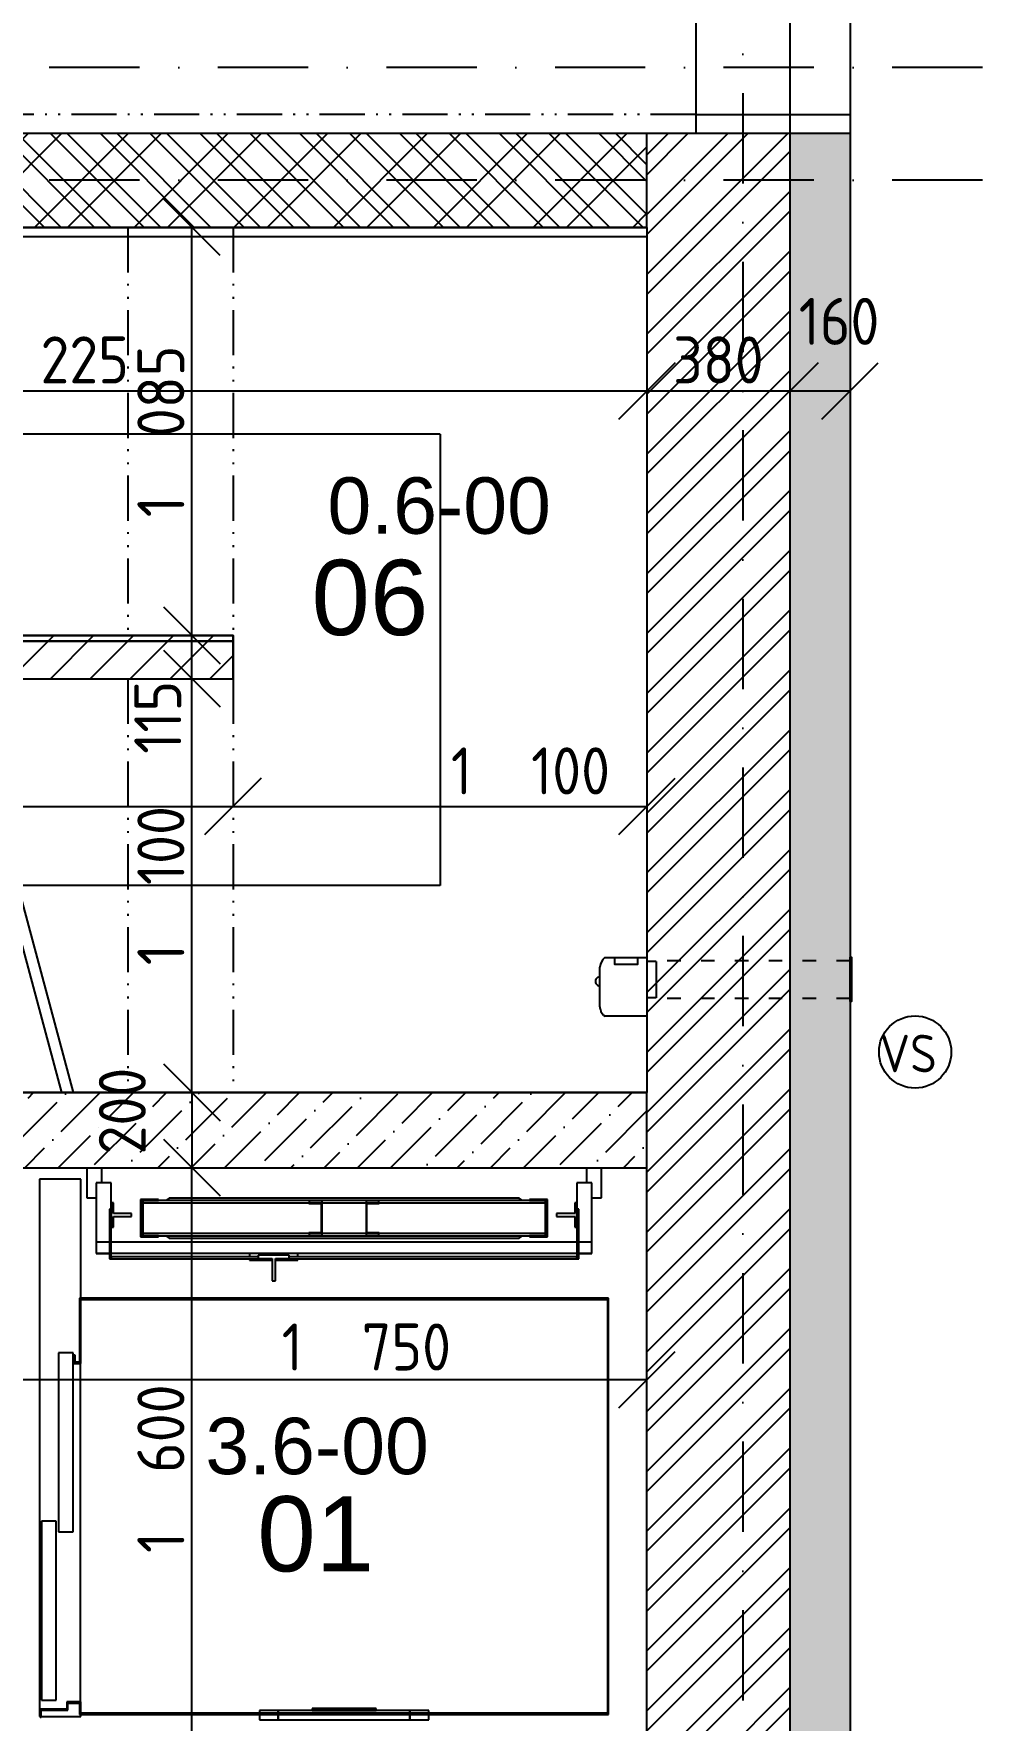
# Model space of a CAD drawing. Extents: x 4511820 to 5180432, y -1526536 to -944957.
# Drawn here: x 5038911 to 5041422, y -1403217 to -1398733 of the extents above; entities that cross this region are included whole.
import ezdxf

# ---------------------------------------------------------------- set-up
doc = ezdxf.new("R2010")
doc.units = 0
doc.header["$MEASUREMENT"] = 0
for name, pattern in [('ACAD_ISO03W100', [30, 12, -18]), ('ACAD_ISO12W100', [22, 12, -3, 0.5, -3, 0.5, -3]), ('BODKOCIARKOVANA_3', [5.6, 3, -1.3, 0, -1.3])]:
    doc.linetypes.add(name, pattern=pattern)
doc.layers.get('0').update_dxf_attribs({"linetype": 'CONTINUOUS'})
doc.layers.get('Defpoints').update_dxf_attribs({"color": 61, "linetype": 'CONTINUOUS'})
for name, color, linetype in [('KÓTY', 4, 'CONTINUOUS'), ('MÚRY', 1, 'CONTINUOUS'), ('osi', 253, 'CONTINUOUS'), ('Plochy', 41, 'CONTINUOUS'), ('POPIS', 7, 'CONTINUOUS'), ('POZEMOK', 7, 'CONTINUOUS'), ('TENKÁ', 7, 'CONTINUOUS'), ('zz-vetr', 52, 'CONTINUOUS'), ('ŠRAFY', 82, 'CONTINUOUS')]:
    doc.layers.add(name, color=color, linetype=linetype)
doc.styles.add('ARIAL', font='arial.ttf')
doc.styles.add('STYLE1', font='isocp.shx')
doc.dimstyles.new('STANDARD-50', dxfattribs={"dimtxt": 125, "dimasz": 150, "dimexe": 10, "dimexo": 200, "dimgap": 20, "dimtad": 1, "dimdsep": 46, "dimlunit": 6, "dimtxsty": 'STYLE1', "dimblk1": 'OBLIQUE', "dimblk2": 'OBLIQUE', "dimsah": 1, "dimcen": 2.5, "dimse1": 1, "dimse2": 1, "dimadec": 0, "dimazin": 0, "dimtfac": 1, "dimtmove": 1, "dimatfit": 3, "dimldrblk": 'OBLIQUE', "dimfxl": 1, "dimtolj": 1, "dimtzin": 0, "dimarcsym": 0})

# ---------------------------------------------------------------- blocks, each defined once
blk = doc.blocks.new('_OBLIQUE')
at = {"color": 0, "linetype": 'ByBlock'}
blk.add_line((-0.5, -0.5), (0.5, 0.5), dxfattribs=at)
blk = doc.blocks.new('*D13432')
at = {"layer": 'Defpoints', "color": 0}
for p in [(5040796, -1398823), (5040796, -1399123), (5043337.5, -1399123)]:
    blk.add_point(p, dxfattribs=at)
at = {"layer": 'KÓTY', "color": 0, "lineweight": -2}
blk.add_line((5043337.5, -1398823), (5043337.5, -1399123), dxfattribs=at)
at = {"layer": 'KÓTY', "color": 0, "linetype": 'ByBlock', "lineweight": -2, "xscale": 150, "yscale": 150, "zscale": 150}
for p, rotation in [((5043337.5, -1398823), 90), ((5043337.5, -1399123), 270)]:
    blk.add_blockref('_OBLIQUE', p, dxfattribs=dict(at, rotation=rotation))
at = {"layer": 'KÓTY', "color": 0, "insert": (5043255, -1398973), "char_height": 125, "attachment_point": 5, "rotation": 90, "style": 'STYLE1'}
blk.add_mtext('\\A1;300', dxfattribs=at)
blk = doc.blocks.new('*D13433')
at = {"layer": 'Defpoints', "color": 0}
for p in [(5041081, -1398948), (5041081, -1398998), (5042987.5, -1398998)]:
    blk.add_point(p, dxfattribs=at)
at = {"layer": 'KÓTY', "color": 0, "lineweight": -2}
blk.add_line((5042987.5, -1398948), (5042987.5, -1398998), dxfattribs=at)
at = {"layer": 'KÓTY', "color": 0, "linetype": 'ByBlock', "lineweight": -2, "xscale": 150, "yscale": 150, "zscale": 150}
for p, rotation in [((5042987.5, -1398948), 90), ((5042987.5, -1398998), 270)]:
    blk.add_blockref('_OBLIQUE', p, dxfattribs=dict(at, rotation=rotation))
at = {"layer": 'KÓTY', "color": 0, "insert": (5042917, -1399109.9), "char_height": 125, "attachment_point": 5, "rotation": 90, "style": 'STYLE1'}
blk.add_mtext('\\A1;50', dxfattribs=at)
blk = doc.blocks.new('*D13434')
at = {"layer": 'Defpoints', "color": 0}
for p in [(5040541, -1398698), (5040541, -1398948), (5043687.5, -1398948)]:
    blk.add_point(p, dxfattribs=at)
at = {"layer": 'KÓTY', "color": 0, "lineweight": -2}
blk.add_line((5043687.5, -1398698), (5043687.5, -1398948), dxfattribs=at)
at = {"layer": 'KÓTY', "color": 0, "linetype": 'ByBlock', "lineweight": -2, "xscale": 150, "yscale": 150, "zscale": 150}
for p, rotation in [((5043687.5, -1398698), 90), ((5043687.5, -1398948), 270)]:
    blk.add_blockref('_OBLIQUE', p, dxfattribs=dict(at, rotation=rotation))
at = {"layer": 'KÓTY', "color": 0, "insert": (5043521.5, -1398746.4), "char_height": 125, "attachment_point": 5, "rotation": 90, "style": 'STYLE1'}
blk.add_mtext('\\A1;250', dxfattribs=at)
blk = doc.blocks.new('*D13435')
at = {"layer": 'Defpoints', "color": 0}
for p in [(5040541, -1399248), (5040541, -1405368), (5043687.5, -1405368)]:
    blk.add_point(p, dxfattribs=at)
at = {"layer": 'KÓTY', "color": 0, "lineweight": -2}
blk.add_line((5043687.5, -1399248), (5043687.5, -1405368), dxfattribs=at)
at = {"layer": 'KÓTY', "color": 0, "linetype": 'ByBlock', "lineweight": -2, "xscale": 150, "yscale": 150, "zscale": 150}
for p, rotation in [((5043687.5, -1399248), 90), ((5043687.5, -1405368), 270)]:
    blk.add_blockref('_OBLIQUE', p, dxfattribs=dict(at, rotation=rotation))
at = {"layer": 'KÓTY', "color": 0, "insert": (5043605, -1402308), "char_height": 125, "attachment_point": 5, "rotation": 90, "style": 'STYLE1'}
blk.add_mtext('\\A1;6ﾠ120', dxfattribs=at)
blk = doc.blocks.new('*D13436')
at = {"layer": 'Defpoints', "color": 0}
for p in [(5040541, -1398998), (5043687.5, -1398998), (5040541, -1399248)]:
    blk.add_point(p, dxfattribs=at)
at = {"layer": 'KÓTY', "color": 0, "lineweight": -2}
blk.add_line((5043687.5, -1399248), (5043687.5, -1398998), dxfattribs=at)
at = {"layer": 'KÓTY', "color": 0, "linetype": 'ByBlock', "lineweight": -2, "xscale": 150, "yscale": 150, "zscale": 150}
for p, rotation in [((5043687.5, -1398998), 90), ((5043687.5, -1399248), 270)]:
    blk.add_blockref('_OBLIQUE', p, dxfattribs=dict(at, rotation=rotation))
at = {"layer": 'KÓTY', "color": 0, "insert": (5043533.5, -1399111.9), "char_height": 125, "attachment_point": 5, "rotation": 90, "style": 'STYLE1'}
blk.add_mtext('\\A1;250', dxfattribs=at)
blk = doc.blocks.new('*D13437')
at = {"layer": 'Defpoints', "color": 0}
for p in [(5041081, -1398948), (5041081, -1398998), (5043687.5, -1398998)]:
    blk.add_point(p, dxfattribs=at)
at = {"layer": 'KÓTY', "color": 0, "lineweight": -2}
for p, q in [((5043687.5, -1398948), (5043687.5, -1398998)), ((5043934, -1399072.4), (5043687.5, -1398973)), ((5043934, -1399250), (5043934, -1399072.4))]:
    blk.add_line(p, q, dxfattribs=at)
at = {"layer": 'KÓTY', "color": 0, "linetype": 'ByBlock', "lineweight": -2, "xscale": 150, "yscale": 150, "zscale": 150}
for p, rotation in [((5043687.5, -1398948), 90), ((5043687.5, -1398998), 270)]:
    blk.add_blockref('_OBLIQUE', p, dxfattribs=dict(at, rotation=rotation))
at = {"layer": 'KÓTY', "color": 0, "insert": (5043851.5, -1399161.2), "char_height": 125, "attachment_point": 5, "rotation": 90, "style": 'STYLE1'}
blk.add_mtext('\\A1;50', dxfattribs=at)
blk = doc.blocks.new('*D13444')
at = {"layer": 'Defpoints', "color": 0}
for p in [(5040921, -1398998), (5040921, -1431808), (5042987.5, -1431808)]:
    blk.add_point(p, dxfattribs=at)
at = {"layer": 'KÓTY', "color": 0, "lineweight": -2}
blk.add_line((5042987.5, -1398998), (5042987.5, -1431808), dxfattribs=at)
at = {"layer": 'KÓTY', "color": 0, "linetype": 'ByBlock', "lineweight": -2, "xscale": 150, "yscale": 150, "zscale": 150}
for p, rotation in [((5042987.5, -1398998), 90), ((5042987.5, -1431808), 270)]:
    blk.add_blockref('_OBLIQUE', p, dxfattribs=dict(at, rotation=rotation))
at = {"layer": 'KÓTY', "color": 0, "insert": (5042905, -1415403), "char_height": 125, "attachment_point": 5, "rotation": 90, "style": 'STYLE1'}
blk.add_mtext('\\A1;32ﾠ810', dxfattribs=at)
blk = doc.blocks.new('*D13465')
at = {"layer": 'Defpoints', "color": 0}
for p in [(5040921, -1398998), (5040921, -1403548), (5042637.5, -1403548)]:
    blk.add_point(p, dxfattribs=at)
at = {"layer": 'KÓTY', "color": 0, "lineweight": -2}
blk.add_line((5042637.5, -1398998), (5042637.5, -1403548), dxfattribs=at)
at = {"layer": 'KÓTY', "color": 0, "linetype": 'ByBlock', "lineweight": -2, "xscale": 150, "yscale": 150, "zscale": 150}
for p, rotation in [((5042637.5, -1398998), 90), ((5042637.5, -1403548), 270)]:
    blk.add_blockref('_OBLIQUE', p, dxfattribs=dict(at, rotation=rotation))
at = {"layer": 'KÓTY', "color": 0, "insert": (5042555, -1401273), "char_height": 125, "attachment_point": 5, "rotation": 90, "style": 'STYLE1'}
blk.add_mtext('\\A1;4ﾠ550', dxfattribs=at)
blk = doc.blocks.new('*D21595')
at = {"layer": 'Defpoints', "color": 0}
for p in [(5038791, -1402084.5), (5040541, -1402084.5), (5038791, -1402311.5)]:
    blk.add_point(p, dxfattribs=at)
at = {"layer": 'KÓTY', "color": 0, "lineweight": -2}
blk.add_line((5040541, -1402311.5), (5038791, -1402311.5), dxfattribs=at)
at = {"layer": 'KÓTY', "color": 0, "linetype": 'ByBlock', "lineweight": -2, "xscale": 150, "yscale": 150, "zscale": 150, "rotation": 180}
blk.add_blockref('_OBLIQUE', (5038791, -1402311.5), dxfattribs=at)
at = {"layer": 'KÓTY', "color": 0, "linetype": 'ByBlock', "lineweight": -2, "xscale": 150, "yscale": 150, "zscale": 150}
blk.add_blockref('_OBLIQUE', (5040541, -1402311.5), dxfattribs=at)
at = {"layer": 'KÓTY', "color": 0, "insert": (5039795.2, -1402224.5), "char_height": 125, "attachment_point": 5, "style": 'STYLE1'}
blk.add_mtext('\\A1;1ﾠ750', dxfattribs=at)
blk = doc.blocks.new('*D21600')
at = {"layer": 'Defpoints', "color": 0}
for p in [(5039331.5, -1401748), (5039331.5, -1401748), (5039331.5, -1403348)]:
    blk.add_point(p, dxfattribs=at)
at = {"layer": 'KÓTY', "color": 0, "lineweight": -2}
blk.add_line((5039331.5, -1403348), (5039331.5, -1401748), dxfattribs=at)
at = {"layer": 'KÓTY', "color": 0, "linetype": 'ByBlock', "lineweight": -2, "xscale": 150, "yscale": 150, "zscale": 150}
for p, rotation in [((5039331.5, -1401748), 90), ((5039331.5, -1403348), 270)]:
    blk.add_blockref('_OBLIQUE', p, dxfattribs=dict(at, rotation=rotation))
at = {"layer": 'KÓTY', "color": 0, "insert": (5039249, -1402548), "char_height": 125, "attachment_point": 5, "rotation": 90, "style": 'STYLE1'}
blk.add_mtext('\\A1;1ﾠ600', dxfattribs=at)
blk = doc.blocks.new('*D21602')
at = {"layer": 'Defpoints', "color": 0}
for p in [(5039161, -1400448), (5039331.5, -1400448), (5039161, -1401548)]:
    blk.add_point(p, dxfattribs=at)
at = {"layer": 'KÓTY', "color": 0, "lineweight": -2}
blk.add_line((5039331.5, -1401548), (5039331.5, -1400448), dxfattribs=at)
at = {"layer": 'KÓTY', "color": 0, "linetype": 'ByBlock', "lineweight": -2, "xscale": 150, "yscale": 150, "zscale": 150}
for p, rotation in [((5039331.5, -1400448), 90), ((5039331.5, -1401548), 270)]:
    blk.add_blockref('_OBLIQUE', p, dxfattribs=dict(at, rotation=rotation))
at = {"layer": 'KÓTY', "color": 0, "insert": (5039249, -1400998), "char_height": 125, "attachment_point": 5, "rotation": 90, "style": 'STYLE1'}
blk.add_mtext('\\A1;1ﾠ100', dxfattribs=at)
blk = doc.blocks.new('*D21603')
at = {"layer": 'Defpoints', "color": 0}
for p in [(5039331.5, -1401548), (5039331.5, -1401748), (5039331.5, -1401748)]:
    blk.add_point(p, dxfattribs=at)
at = {"layer": 'KÓTY', "color": 0, "lineweight": -2}
blk.add_line((5039331.5, -1401548), (5039331.5, -1401748), dxfattribs=at)
at = {"layer": 'KÓTY', "color": 0, "linetype": 'ByBlock', "lineweight": -2, "xscale": 150, "yscale": 150, "zscale": 150}
for p, rotation in [((5039331.5, -1401548), 90), ((5039331.5, -1401748), 270)]:
    blk.add_blockref('_OBLIQUE', p, dxfattribs=dict(at, rotation=rotation))
at = {"layer": 'KÓTY', "color": 0, "insert": (5039146.5, -1401597.3), "char_height": 125, "attachment_point": 5, "rotation": 90, "style": 'STYLE1'}
blk.add_mtext('\\A1;200', dxfattribs=at)
blk = doc.blocks.new('*D21604')
at = {"layer": 'Defpoints', "color": 0}
for p in [(5039331.5, -1400333), (5039443.7, -1400333), (5039443.7, -1400448)]:
    blk.add_point(p, dxfattribs=at)
at = {"layer": 'KÓTY', "color": 0, "lineweight": -2}
blk.add_line((5039331.5, -1400448), (5039331.5, -1400333), dxfattribs=at)
at = {"layer": 'KÓTY', "color": 0, "linetype": 'ByBlock', "lineweight": -2, "xscale": 150, "yscale": 150, "zscale": 150}
for p, rotation in [((5039331.5, -1400333), 90), ((5039331.5, -1400448), 270)]:
    blk.add_blockref('_OBLIQUE', p, dxfattribs=dict(at, rotation=rotation))
at = {"layer": 'KÓTY', "color": 0, "insert": (5039240.8, -1400550.5), "char_height": 125, "attachment_point": 5, "rotation": 90, "style": 'STYLE1'}
blk.add_mtext('\\A1;115', dxfattribs=at)
blk = doc.blocks.new('*D21605')
at = {"layer": 'Defpoints', "color": 0}
for p in [(5039331.5, -1399248), (5039443.7, -1399248), (5039443.7, -1400333)]:
    blk.add_point(p, dxfattribs=at)
at = {"layer": 'KÓTY', "color": 0, "lineweight": -2}
blk.add_line((5039331.5, -1400333), (5039331.5, -1399248), dxfattribs=at)
at = {"layer": 'KÓTY', "color": 0, "linetype": 'ByBlock', "lineweight": -2, "xscale": 150, "yscale": 150, "zscale": 150}
for p, rotation in [((5039331.5, -1399248), 90), ((5039331.5, -1400333), 270)]:
    blk.add_blockref('_OBLIQUE', p, dxfattribs=dict(at, rotation=rotation))
at = {"layer": 'KÓTY', "color": 0, "insert": (5039249, -1399790.5), "char_height": 125, "attachment_point": 5, "rotation": 90, "style": 'STYLE1'}
blk.add_mtext('\\A1;1ﾠ085', dxfattribs=at)
blk = doc.blocks.new('*D21612')
at = {"layer": 'Defpoints', "color": 0}
for p in [(5040541, -1399683), (5037316, -1399933), (5040541, -1399933)]:
    blk.add_point(p, dxfattribs=at)
at = {"layer": 'KÓTY', "color": 0, "lineweight": -2}
blk.add_line((5037316, -1399683), (5040541, -1399683), dxfattribs=at)
at = {"layer": 'KÓTY', "color": 0, "linetype": 'ByBlock', "lineweight": -2, "xscale": 150, "yscale": 150, "zscale": 150, "rotation": 180}
blk.add_blockref('_OBLIQUE', (5037316, -1399683), dxfattribs=at)
at = {"layer": 'KÓTY', "color": 0, "linetype": 'ByBlock', "lineweight": -2, "xscale": 150, "yscale": 150, "zscale": 150}
blk.add_blockref('_OBLIQUE', (5040541, -1399683), dxfattribs=at)
at = {"layer": 'KÓTY', "color": 0, "insert": (5038928.5, -1399600.5), "char_height": 125, "attachment_point": 5, "style": 'STYLE1'}
blk.add_mtext('\\A1;3ﾠ225', dxfattribs=at)
blk = doc.blocks.new('*D21613')
at = {"layer": 'Defpoints', "color": 0}
for p in [(5040541, -1399683), (5040921, -1399683), (5040921, -1399683)]:
    blk.add_point(p, dxfattribs=at)
at = {"layer": 'KÓTY', "color": 0, "lineweight": -2}
blk.add_line((5040541, -1399683), (5040921, -1399683), dxfattribs=at)
at = {"layer": 'KÓTY', "color": 0, "linetype": 'ByBlock', "lineweight": -2, "xscale": 150, "yscale": 150, "zscale": 150, "rotation": 180}
blk.add_blockref('_OBLIQUE', (5040541, -1399683), dxfattribs=at)
at = {"layer": 'KÓTY', "color": 0, "linetype": 'ByBlock', "lineweight": -2, "xscale": 150, "yscale": 150, "zscale": 150}
blk.add_blockref('_OBLIQUE', (5040921, -1399683), dxfattribs=at)
at = {"layer": 'KÓTY', "color": 0, "insert": (5040731, -1399600.5), "char_height": 125, "attachment_point": 5, "style": 'STYLE1'}
blk.add_mtext('\\A1;380', dxfattribs=at)
blk = doc.blocks.new('*D21614')
at = {"layer": 'Defpoints', "color": 0}
for p in [(5040921, -1399683), (5041081, -1399683), (5041081, -1399683)]:
    blk.add_point(p, dxfattribs=at)
at = {"layer": 'KÓTY', "color": 0, "lineweight": -2}
blk.add_line((5040921, -1399683), (5041081, -1399683), dxfattribs=at)
at = {"layer": 'KÓTY', "color": 0, "linetype": 'ByBlock', "lineweight": -2, "xscale": 150, "yscale": 150, "zscale": 150, "rotation": 180}
blk.add_blockref('_OBLIQUE', (5040921, -1399683), dxfattribs=at)
at = {"layer": 'KÓTY', "color": 0, "linetype": 'ByBlock', "lineweight": -2, "xscale": 150, "yscale": 150, "zscale": 150}
blk.add_blockref('_OBLIQUE', (5041081, -1399683), dxfattribs=at)
at = {"layer": 'KÓTY', "color": 0, "insert": (5041051.8, -1399498), "char_height": 125, "attachment_point": 5, "style": 'STYLE1'}
blk.add_mtext('\\A1;160', dxfattribs=at)
blk = doc.blocks.new('*D21625')
at = {"layer": 'Defpoints', "color": 0}
for p in [(5039441, -1400787.5), (5037201, -1401644), (5039441, -1401644)]:
    blk.add_point(p, dxfattribs=at)
at = {"layer": 'KÓTY', "color": 0, "lineweight": -2}
blk.add_line((5037201, -1400787.5), (5039441, -1400787.5), dxfattribs=at)
at = {"layer": 'KÓTY', "color": 0, "linetype": 'ByBlock', "lineweight": -2, "xscale": 150, "yscale": 150, "zscale": 150, "rotation": 180}
blk.add_blockref('_OBLIQUE', (5037201, -1400787.5), dxfattribs=at)
at = {"layer": 'KÓTY', "color": 0, "linetype": 'ByBlock', "lineweight": -2, "xscale": 150, "yscale": 150, "zscale": 150}
blk.add_blockref('_OBLIQUE', (5039441, -1400787.5), dxfattribs=at)
at = {"layer": 'KÓTY', "color": 0, "insert": (5038286.5, -1400701.5), "char_height": 125, "attachment_point": 5, "style": 'STYLE1'}
blk.add_mtext('\\A1;2ﾠ240', dxfattribs=at)
blk = doc.blocks.new('*D21626')
at = {"layer": 'Defpoints', "color": 0}
for p in [(5039441, -1400787.5), (5040541, -1400787.5), (5040541, -1400787.5)]:
    blk.add_point(p, dxfattribs=at)
at = {"layer": 'KÓTY', "color": 0, "lineweight": -2}
blk.add_line((5039441, -1400787.5), (5040541, -1400787.5), dxfattribs=at)
at = {"layer": 'KÓTY', "color": 0, "linetype": 'ByBlock', "lineweight": -2, "xscale": 150, "yscale": 150, "zscale": 150, "rotation": 180}
blk.add_blockref('_OBLIQUE', (5039441, -1400787.5), dxfattribs=at)
at = {"layer": 'KÓTY', "color": 0, "linetype": 'ByBlock', "lineweight": -2, "xscale": 150, "yscale": 150, "zscale": 150}
blk.add_blockref('_OBLIQUE', (5040541, -1400787.5), dxfattribs=at)
at = {"layer": 'KÓTY', "color": 0, "insert": (5040231.5, -1400693), "char_height": 125, "attachment_point": 5, "style": 'STYLE1'}
blk.add_mtext('\\A1;1ﾠ100', dxfattribs=at)

msp = doc.modelspace()

# ---------------------------------------------------------------- hatches: boundary and pattern name
at = {"layer": 'ŠRAFY'}
h = msp.add_hatch(dxfattribs=at)
h.set_pattern_fill('ANSI32', color=256, scale=500)
h.set_pattern_definition([(45, (584112, 0), (-132.5825215, 132.5825215), []), (45, (584200.39, 0), (-132.5825215, 132.5825215), [])])
h.paths.add_polyline_path([(5038041, -1399248.048), (5038321, -1399248.048), (5038601, -1399248.048), (5038881, -1399248.048), (5039161, -1399248.048), (5039441, -1399248.048), (5040541, -1399248.048), (5040541, -1398998.048), (5036931, -1398998.048), (5036851, -1398998.048), (5036581, -1398998.048), (5036281, -1398998.048), (5036281, -1399248.048), (5037201, -1399248.048), (5037316, -1399248.048), (5037481, -1399248.048), (5037761, -1399248.048), (5037916, -1399248.048)])
h = msp.add_hatch(dxfattribs=at)
h.set_pattern_fill('ANSI32', color=256, scale=250, angle=90)
h.set_pattern_definition([(135, (-10132.71, -87677), (-66.2912607, -66.2912607), []), (135, (-10132.71, -87632.81), (-66.2912607, -66.2912607), [])])
h.paths.add_polyline_path([(5040541, -1399248.048), (5040541, -1398998.048), (5036931, -1398998.048), (5036851, -1398998.048), (5036581, -1398998.048), (5036281, -1398998.048), (5036281, -1399248.048), (5037201, -1399248.048), (5037316, -1399248.048), (5037481, -1399248.048), (5037761, -1399248.048), (5037916, -1399248.048), (5038041, -1399248.048), (5038321, -1399248.048), (5038601, -1399248.048), (5038881, -1399248.048), (5039161, -1399248.048), (5039441, -1399248.048)])
h = msp.add_hatch(dxfattribs=at)
h.set_pattern_fill('HEX', color=256, scale=200)
h.set_pattern_definition([(0, (9e-09, -175781), (0, 43.3012702), [25, -50]), (120, (9e-09, -175781), (-37.5, -21.6506351), [25, -50]), (60, (25, -175781), (-37.5, 21.6506351), [25, -50])])
h.paths.add_polyline_path([(5041081, -1398998.048), (5040921, -1398998.048), (5040921, -1403548.048), (5040541, -1403548.048), (5039911, -1403548.048), (5039911, -1403708.048), (5039981, -1403708.048), (5041081, -1403708.048)])
h.paths.add_polyline_path([(5040920.451, -1399373.048), (5041183.049, -1399373.048), (5041183.049, -1399623.048), (5040920.451, -1399623.048)], flags=9)
h = msp.add_hatch(dxfattribs=at)
h.set_pattern_fill('ANSI32', color=256, scale=300)
h.set_pattern_definition([(45, (-10132.71, -87677), (-79.549513, 79.549513), []), (45, (-10079.68, -87677), (-79.549513, 79.549513), [])])
h.paths.add_polyline_path([(5040921, -1398998.048), (5040671, -1398998.048), (5040541, -1398998.048), (5040541, -1399248.048), (5040541, -1401548.048), (5040541, -1401748.048), (5040541, -1403348.048), (5040541, -1403548.048), (5040921, -1403548.048)])
at = {"layer": 'ŠRAFY', "ltscale": 0.25}
h = msp.add_hatch(dxfattribs=at)
h.set_pattern_fill('ANSI31', color=256, scale=600, angle=360, style=0)
h.set_pattern_definition([(45, (6643972.85, 6607032.53), (-53.0330086, 53.0330086), [])])
h.paths.add_polyline_path([(5039441, -1400333.048), (5037201, -1400333.048), (5037201, -1400448.048), (5039441, -1400448.048)])
at = {"layer": 'ŠRAFY'}
h = msp.add_hatch(dxfattribs=at)
h.set_pattern_fill('ANSI36', color=256, scale=500)
h.set_pattern_definition([(45, (584112, 0), (33.1456304, 121.533978), [156.25, -31.25, 0, -31.25])])
h.paths.add_polyline_path([(5038591, -1402148.048), (5038591, -1402218.048), (5038791, -1402218.048), (5038791, -1402148.048), (5038791, -1401768.048), (5038791, -1401748.048), (5039052, -1401748.048), (5039092, -1401748.048), (5040380, -1401748.048), (5040420, -1401748.048), (5040541, -1401748.048), (5040541, -1401548.048), (5039441, -1401548.048), (5039161, -1401548.048), (5039015.439, -1401548.048), (5038984.381, -1401548.048), (5038881, -1401548.048), (5038601, -1401548.048), (5038591, -1401548.048), (5038591, -1401748.048)])
h.paths.add_polyline_path([(5039021.5, -1401741.097), (5039021.5, -1401453.499), (5039271.5, -1401453.499), (5039271.5, -1401741.097)], flags=9)

# ---------------------------------------------------------------- linework, layer by layer
at = {"layer": 'MÚRY'}
for p, q in [((5040671, -1397450.857), (5040671, -1398998.048)), ((5041081, -1397450.857), (5041081, -1403708.048)), ((5035831, -1398998.048), (5040671, -1398998.048)), ((5040541, -1399248.048), (5037316, -1399248.048)), ((5040541, -1399248.048), (5040541, -1401548.048)), ((5037316, -1400333.048), (5039441, -1400333.048)), ((5039441, -1400333.048), (5039441, -1400448.048)), ((5037201, -1400448.048), (5039441, -1400448.048)), ((5038591, -1401548.048), (5040541, -1401548.048)), ((5038791, -1401748.048), (5040541, -1401748.048)), ((5038791, -1401748.048), (5040541, -1401748.048)), ((5040541, -1403348.048), (5040541, -1401748.048)), ((5040541, -1403348.048), (5040541, -1401748.048))]:
    msp.add_line(p, q, dxfattribs=at)
at = {"layer": 'osi', "linetype": 'BODKOCIARKOVANA_3', "ltscale": 80}
for p, q in [((5040796, -1396650.857), (5040796, -1434168.048)), ((5041881, -1398823.048), (4978211, -1398823.048)), ((5041881, -1399123.048), (4978211, -1399123.048))]:
    msp.add_line(p, q, dxfattribs=at)
at = {"layer": 'Plochy'}
for points in [[(5040541, -1401548.048), (5037201, -1401548.048), (5037201, -1400448.048), (5039441, -1400448.048), (5039441, -1400333.048), (5039441, -1400348.048), (5037481, -1400348.048), (5037481, -1399248.048), (5040541, -1399248.048)], [(5037481, -1401548.048), (5037481, -1400448.048), (5039441, -1400448.048), (5039441, -1400333.048), (5037316, -1400333.048), (5037316, -1399248.048), (5040541, -1399248.048), (5040541, -1401548.048)]]:
    msp.add_lwpolyline(points, close=True, dxfattribs=at)
at = {"layer": 'POZEMOK'}
for p, q in [((5039991, -1399798.048), (5037601, -1399798.048)), ((5039991, -1399798.048), (5039991, -1400998.048)), ((5038689.637, -1400448.048), (5038984.381, -1401548.048)), ((5038720.695, -1400448.048), (5039015.439, -1401548.048)), ((5039991, -1400998.048), (5037201, -1400998.048)), ((5039052, -1401748.048), (5039052, -1401828.048)), ((5039092, -1401788.048), (5039092, -1401748.048)), ((5040380, -1401748.048), (5040380, -1401788.048)), ((5040420, -1401828.048), (5040420, -1401748.048)), ((5038926, -1401778.048), (5038926, -1403207.048)), ((5039036, -1401778.048), (5038926, -1401778.048)), ((5039036, -1402095.048), (5039036, -1401778.048)), ((5039117, -1401788.048), (5039077, -1401788.048)), ((5039077, -1401788.048), (5039077, -1401975.798)), ((5039117, -1401858.048), (5039117, -1401788.048)), ((5040395, -1401788.048), (5040355, -1401788.048)), ((5040355, -1401788.048), (5040355, -1401858.048)), ((5040395, -1401975.798), (5040395, -1401788.048)), ((5039052, -1401828.048), (5039077, -1401828.048)), ((5039195, -1401832.048), (5039195, -1401932.048)), ((5039243, -1401832.048), (5039195, -1401832.048)), ((5039201, -1401835.048), (5039198, -1401835.048)), ((5039201, -1401835.048), (5039198, -1401835.048)), ((5039198, -1401929.048), (5039198, -1401835.048)), ((5039198, -1401835.048), (5039243, -1401835.048)), ((5039643.5, -1401835.048), (5039201, -1401835.048)), ((5039201, -1401835.048), (5039201, -1401841.048)), ((5039243, -1401835.048), (5039243, -1401832.048)), ((5039271, -1401829.048), (5039262, -1401835.048)), ((5040201, -1401829.048), (5039271, -1401829.048)), ((5039677.5, -1401835.048), (5039643.5, -1401835.048)), ((5039643.5, -1401835.048), (5039643.5, -1401841.048)), ((5039677.5, -1401841.048), (5039677.5, -1401835.048)), ((5039794.5, -1401835.048), (5039677.5, -1401835.048)), ((5039828.5, -1401835.048), (5039794.5, -1401835.048)), ((5039794.5, -1401835.048), (5039794.5, -1401841.048)), ((5039828.5, -1401841.048), (5039828.5, -1401835.048)), ((5040271, -1401835.048), (5039828.5, -1401835.048)), ((5040210, -1401835.048), (5040201, -1401829.048)), ((5040277, -1401832.048), (5040229, -1401832.048)), ((5040229, -1401832.048), (5040229, -1401835.048)), ((5040229, -1401835.048), (5040274, -1401835.048)), ((5040274, -1401835.048), (5040271, -1401835.048)), ((5040274, -1401835.048), (5040271, -1401835.048)), ((5040271, -1401841.048), (5040271, -1401835.048)), ((5040274, -1401835.048), (5040274, -1401929.048)), ((5040277, -1401932.048), (5040277, -1401832.048)), ((5040395, -1401828.048), (5040420, -1401828.048)), ((5039117, -1401858.048), (5039112, -1401858.048)), ((5039112, -1401858.048), (5039112, -1401990.048)), ((5039117, -1401841.298), (5039117, -1401906.298)), ((5039122.8, -1401841.298), (5039117, -1401841.298)), ((5039117, -1401990.048), (5039117, -1401858.048)), ((5039122.8, -1401869.798), (5039122.8, -1401841.298)), ((5039171, -1401869.798), (5039122.8, -1401869.798)), ((5039122.8, -1401877.798), (5039171, -1401877.798)), ((5039122.8, -1401906.298), (5039122.8, -1401877.798)), ((5039171, -1401877.798), (5039171, -1401869.798)), ((5039198, -1401841.048), (5039201, -1401841.048)), ((5039198, -1401841.048), (5039201, -1401841.048)), ((5039198, -1401843.548), (5039201, -1401843.548)), ((5039201, -1401843.548), (5039198, -1401843.548)), ((5039201, -1401841.048), (5039201, -1401923.048)), ((5039201, -1401841.048), (5039643.5, -1401841.048)), ((5039642.5, -1401841.048), (5039642.5, -1401843.048)), ((5039677.5, -1401841.048), (5039642.5, -1401841.048)), ((5039642.5, -1401843.048), (5039675.5, -1401843.048)), ((5039643.5, -1401841.048), (5039677.5, -1401841.048)), ((5039675.5, -1401843.048), (5039675.5, -1401921.048)), ((5039677.5, -1401841.048), (5039794.5, -1401841.048)), ((5039677.5, -1401923.048), (5039677.5, -1401841.048)), ((5039829.5, -1401841.048), (5039794.5, -1401841.048)), ((5039794.5, -1401841.048), (5039794.5, -1401923.048)), ((5039794.5, -1401841.048), (5039828.5, -1401841.048)), ((5039796.5, -1401843.048), (5039829.5, -1401843.048)), ((5039796.5, -1401921.048), (5039796.5, -1401843.048)), ((5039828.5, -1401841.048), (5040271, -1401841.048)), ((5039829.5, -1401843.048), (5039829.5, -1401841.048)), ((5040271, -1401841.048), (5040274, -1401841.048)), ((5040271, -1401841.048), (5040274, -1401841.048)), ((5040271, -1401923.048), (5040271, -1401841.048)), ((5040271, -1401843.548), (5040274, -1401843.548)), ((5040274, -1401843.548), (5040271, -1401843.548)), ((5040349.2, -1401869.798), (5040301, -1401869.798)), ((5040301, -1401869.798), (5040301, -1401877.798)), ((5040301, -1401877.798), (5040349.2, -1401877.798)), ((5040355, -1401841.298), (5040349.2, -1401841.298)), ((5040349.2, -1401841.298), (5040349.2, -1401869.798)), ((5040349.2, -1401877.798), (5040349.2, -1401906.298)), ((5040355, -1401906.298), (5040355, -1401841.298)), ((5040360, -1401858.048), (5040355, -1401858.048)), ((5040355, -1401858.048), (5040355, -1401990.048)), ((5040360, -1401990.048), (5040360, -1401858.048)), ((5039117, -1401906.298), (5039122.8, -1401906.298)), ((5039198, -1401920.548), (5039201, -1401920.548)), ((5039201, -1401920.548), (5039198, -1401920.548)), ((5039198, -1401923.548), (5039201, -1401923.548)), ((5039243, -1401929.048), (5039198, -1401929.048)), ((5039643.5, -1401923.048), (5039201, -1401923.048)), ((5039201, -1401923.048), (5039201, -1401929.048)), ((5039201, -1401929.048), (5039643.5, -1401929.048)), ((5039243, -1401932.048), (5039243, -1401929.048)), ((5039262, -1401929.048), (5039271, -1401935.048)), ((5039642.5, -1401921.048), (5039642.5, -1401923.048)), ((5039675.5, -1401921.048), (5039642.5, -1401921.048)), ((5039642.5, -1401923.048), (5039677.5, -1401923.048)), ((5039677.5, -1401923.048), (5039643.5, -1401923.048)), ((5039643.5, -1401923.048), (5039643.5, -1401929.048)), ((5039643.5, -1401929.048), (5039677.5, -1401929.048)), ((5039677.5, -1401929.048), (5039677.5, -1401923.048)), ((5039794.5, -1401923.048), (5039677.5, -1401923.048)), ((5039677.5, -1401929.048), (5039794.5, -1401929.048)), ((5039794.5, -1401923.048), (5039829.5, -1401923.048)), ((5039828.5, -1401923.048), (5039794.5, -1401923.048)), ((5039794.5, -1401923.048), (5039794.5, -1401929.048)), ((5039794.5, -1401929.048), (5039828.5, -1401929.048)), ((5039829.5, -1401921.048), (5039796.5, -1401921.048)), ((5040271, -1401923.048), (5039828.5, -1401923.048)), ((5039828.5, -1401929.048), (5039828.5, -1401923.048)), ((5039828.5, -1401929.048), (5040271, -1401929.048)), ((5039829.5, -1401923.048), (5039829.5, -1401921.048)), ((5040201, -1401935.048), (5040210, -1401929.048)), ((5040274, -1401929.048), (5040229, -1401929.048)), ((5040229, -1401929.048), (5040229, -1401932.048)), ((5040271, -1401920.548), (5040274, -1401920.548)), ((5040274, -1401920.548), (5040271, -1401920.548)), ((5040271, -1401929.048), (5040271, -1401923.048)), ((5040271, -1401923.548), (5040274, -1401923.548)), ((5040349.2, -1401906.298), (5040355, -1401906.298)), ((5039077, -1401945.798), (5039077, -1401974.798)), ((5039112, -1401945.798), (5039077, -1401945.798)), ((5039077, -1401974.798), (5039112, -1401974.798)), ((5040355, -1401945.798), (5039117, -1401945.798)), ((5039117, -1401974.798), (5040355, -1401974.798)), ((5039195, -1401932.048), (5039243, -1401932.048)), ((5039271, -1401935.048), (5040201, -1401935.048)), ((5040229, -1401932.048), (5040277, -1401932.048)), ((5040395, -1401945.798), (5040360, -1401945.798)), ((5040360, -1401974.798), (5040395, -1401974.798)), ((5040395, -1401974.798), (5040395, -1401945.798)), ((5039077, -1401975.798), (5039112, -1401975.798)), ((5039112, -1401990.048), (5039117, -1401990.048)), ((5039117, -1401985.048), (5039117, -1401990.048)), ((5039508, -1401985.048), (5039117, -1401985.048)), ((5039117, -1401990.048), (5039544.5, -1401990.048)), ((5039613, -1401975.798), (5039485, -1401975.798)), ((5039485, -1401975.798), (5039485, -1401985.048)), ((5039485, -1401990.048), (5039485, -1401993.798)), ((5039485, -1401993.798), (5039544.5, -1401993.798)), ((5039508, -1401980.798), (5039508, -1401989.048)), ((5039590, -1401980.798), (5039508, -1401980.798)), ((5039508, -1401989.048), (5039544.5, -1401989.048)), ((5039544.5, -1401989.048), (5039544.5, -1402049.048)), ((5039553.5, -1402049.048), (5039553.5, -1401989.048)), ((5039553.5, -1401989.048), (5039590, -1401989.048)), ((5039553.5, -1401990.048), (5040355, -1401990.048)), ((5039553.5, -1401993.798), (5039613, -1401993.798)), ((5039590, -1401989.048), (5039590, -1401980.798)), ((5040355, -1401985.048), (5039590, -1401985.048)), ((5039613, -1401985.048), (5039613, -1401975.798)), ((5039613, -1401993.798), (5039613, -1401990.048)), ((5040355, -1401990.048), (5040355, -1401985.048)), ((5040355, -1401990.048), (5040360, -1401990.048)), ((5040360, -1401975.798), (5040395, -1401975.798)), ((5039544.5, -1402049.048), (5039553.5, -1402049.048)), ((5039034.5, -1402268.048), (5039034.5, -1403168.048)), ((5039661, -1403185.548), (5039651, -1403185.548)), ((5039651, -1403185.548), (5039651, -1403190.548)), ((5039811, -1403185.548), (5039661, -1403185.548)), ((5039661, -1403185.548), (5039661, -1403190.548)), ((5039821, -1403185.548), (5039811, -1403185.548)), ((5039811, -1403190.548), (5039811, -1403185.548)), ((5039821, -1403190.548), (5039821, -1403185.548)), ((5038926, -1403207.048), (5038928, -1403207.048)), ((5038931, -1403207.048), (5039036, -1403207.048)), ((5039036, -1403207.048), (5039036, -1403201.048)), ((5039561, -1403190.548), (5039511, -1403190.548)), ((5039511, -1403190.548), (5039511, -1403198.048)), ((5039511, -1403201.048), (5039511, -1403215.548)), ((5039511, -1403215.548), (5039561, -1403215.548)), ((5039561, -1403198.048), (5039561, -1403190.548)), ((5039911, -1403190.548), (5039561, -1403190.548)), ((5039561, -1403190.548), (5039561, -1403198.048)), ((5039561, -1403215.548), (5039561, -1403201.048)), ((5039561, -1403201.048), (5039561, -1403215.548)), ((5039561, -1403215.548), (5039911, -1403215.548)), ((5039651, -1403190.548), (5039661, -1403190.548)), ((5039661, -1403190.548), (5039811, -1403190.548)), ((5039811, -1403190.548), (5039821, -1403190.548)), ((5039911, -1403198.048), (5039911, -1403190.548)), ((5039961, -1403190.548), (5039911, -1403190.548)), ((5039911, -1403190.548), (5039911, -1403198.048)), ((5039911, -1403215.548), (5039911, -1403201.048)), ((5039911, -1403201.048), (5039911, -1403215.548)), ((5039911, -1403215.548), (5039961, -1403215.548)), ((5039961, -1403198.048), (5039961, -1403190.548)), ((5039961, -1403215.548), (5039961, -1403201.048))]:
    msp.add_line(p, q, dxfattribs=at)
at = {"layer": 'TENKÁ'}
for p, q in [((5040921, -1397450.857), (5040921, -1403548.048)), ((5040671, -1398948.048), (5041081, -1398948.048)), ((5040541, -1399248.048), (5040541, -1398998.048)), ((5040671, -1398998.048), (5041081, -1398998.048)), ((5037481, -1400348.048), (5039441, -1400348.048)), ((5040541, -1401748.048), (5040541, -1401548.048)), ((5040439, -1402095.048), (5039033, -1402095.048)), ((5039033, -1402095.048), (5039033, -1402098.048)), ((5039033, -1402098.048), (5040436, -1402098.048)), ((5039033, -1402098.048), (5039033, -1402265.048)), ((5039036, -1402098.048), (5039033, -1402098.048)), ((5039036, -1402268.048), (5039036, -1402098.048)), ((5040436, -1402098.048), (5040436, -1403198.048)), ((5040439, -1403201.048), (5040439, -1402095.048)), ((5038977, -1402239.598), (5038977, -1402715.498)), ((5039016, -1402239.598), (5038977, -1402239.598)), ((5039016, -1402715.498), (5039016, -1402239.598)), ((5039021, -1402246.548), (5039018, -1402246.548)), ((5039018, -1402246.548), (5039018, -1402268.048)), ((5039018, -1402268.048), (5039036, -1402268.048)), ((5039021, -1402265.048), (5039021, -1402246.548)), ((5039033, -1402265.048), (5039021, -1402265.048)), ((5038932, -1402687.098), (5038932, -1403162.998)), ((5038971, -1402687.098), (5038932, -1402687.098)), ((5038971, -1403162.998), (5038971, -1402687.098)), ((5038977, -1402715.498), (5039016, -1402715.498)), ((5038932, -1403162.998), (5038971, -1403162.998)), ((5038999, -1403168.048), (5038999, -1403187.048)), ((5039036, -1403168.048), (5038999, -1403168.048)), ((5039002, -1403190.048), (5039002, -1403171.048)), ((5039002, -1403171.048), (5039033, -1403171.048)), ((5039033, -1403171.048), (5039033, -1403201.048)), ((5039036, -1403198.048), (5039036, -1403168.048)), ((5038928, -1403187.048), (5038928, -1403208.548)), ((5038999, -1403187.048), (5038928, -1403187.048)), ((5038928, -1403208.548), (5038931, -1403208.548)), ((5038931, -1403208.548), (5038931, -1403190.048)), ((5038931, -1403190.048), (5039002, -1403190.048)), ((5039033, -1403201.048), (5040439, -1403201.048)), ((5040436, -1403198.048), (5039036, -1403198.048))]:
    msp.add_line(p, q, dxfattribs=at)
at = {"layer": 'TENKÁ', "linetype": 'ACAD_ISO12W100', "ltscale": 10}
for p, q in [((5040671, -1398948.048), (5036281, -1398948.048)), ((5039161, -1399248.048), (5039161, -1400348.048)), ((5039441, -1399248.048), (5039441, -1400333.048)), ((5039161, -1400448.048), (5039161, -1401548.048)), ((5039441, -1400448.048), (5039441, -1401548.048))]:
    msp.add_line(p, q, dxfattribs=at)
at = {"layer": 'TENKÁ', "ltscale": 0.25}
msp.add_line((5040541, -1399273.048), (5037341, -1399273.048), dxfattribs=at)
at = {"layer": 'zz-vetr', "ltscale": 3}
for p, q in [((5040429.264, -1401189.164), (5040541, -1401189.164)), ((5040565.197, -1401199.519), (5040541, -1401199.519)), ((5040565.197, -1401199.519), (5040565.197, -1401296.578)), ((5040416.193, -1401318.785), (5040416.193, -1401214.417)), ((5040565.197, -1401296.578), (5040541, -1401296.578)), ((5040417.405, -1401327.512), (5040416.193, -1401318.785)), ((5040541, -1401345.083), (5040430.323, -1401345.083))]:
    msp.add_line(p, q, dxfattribs=at)
at = {"layer": 'zz-vetr', "linetype": 'ACAD_ISO03W100', "ltscale": 3}
for p, q in [((5041081, -1401198.048), (5040541, -1401198.048)), ((5041081, -1401298.048), (5040541, -1401298.048))]:
    msp.add_line(p, q, dxfattribs=at)
at = {"layer": 'zz-vetr', "ltscale": 3}
for points in [[(5040455.86, -1401189.164), (5040516.397, -1401189.164), (5040516.397, -1401207.345), (5040455.86, -1401207.345)], [(5041081, -1401188.597), (5041084.992, -1401188.597), (5041084.992, -1401305.753), (5041081, -1401305.753)]]:
    msp.add_lwpolyline(points, close=True, dxfattribs=at)
at = {"layer": 'zz-vetr'}
msp.add_circle((5041254.036, -1401440.316), 96, dxfattribs=at)
at = {"layer": 'zz-vetr', "ltscale": 3}
for centre, radius, start, end in [((5040450.994, -1401216.421), 34.858, 128.563141, 176.704896), ((5040415.648, -1401252.548), 11.724, 87.33301, 272.66699), ((5040440.101, -1401324.36), 22.914, 187.906083, 244.739791)]:
    msp.add_arc(centre, radius, start, end, dxfattribs=at)

# ---------------------------------------------------------------- texts
at = {"layer": 'POPIS', "lineweight": 40, "ltscale": 0.25, "style": 'ARIAL'}
for s, height, p in [('0.6-00', 150, (5039691.769, -1400062.675)), ('06', 200, (5039649.38, -1400331.967)), ('3.6-00', 150, (5039367.269, -1402562.627)), ('01', 200, (5039505.269, -1402821.127))]:
    msp.add_text(s, height=height, dxfattribs=at).set_placement(p)
at = {"layer": 'zz-vetr', "style": 'STYLE1'}
msp.add_text('VS', height=100, dxfattribs=at).set_placement((5041159.729, -1401494.329))

# ---------------------------------------------------------------- dimensions: what is measured, and where the dimension line sits
at = {"layer": 'KÓTY'}
for base, p1, p2, picture, middle in [((5043687.5, -1398948.048), (5040541, -1398698.048), (5040541, -1398948.048), '*D13434', (5043604, -1398746.357)), ((5042987.5, -1398998.048), (5041081, -1398948.048), (5041081, -1398998.048), '*D13433', (5042999.5, -1399109.857)), ((5043687.5, -1398998.048), (5041081, -1398948.048), (5041081, -1398998.048), '*D13437', (5043934, -1399092.357)), ((5043687.5, -1398998.048), (5040541, -1399248.048), (5040541, -1398998.048), '*D13436', (5043616, -1399111.857)), ((5039331.5, -1400333.048), (5039443.75, -1400448.048), (5039443.75, -1400333.048), '*D21604', (5039323.25, -1400550.5))]:
    dim = msp.add_linear_dim(base=base, p1=p1, p2=p2, angle=90, dimstyle='STANDARD-50', dxfattribs=at)
    dim.commit()
    dim.dimension.update_dxf_attribs({"geometry": picture, "text_midpoint": middle, "dimtype": 160})
for base, p1, p2, picture, middle in [((5043337.5, -1399123.048), (5040796, -1398823.048), (5040796, -1399123.048), '*D13432', (5043255, -1398973.048)), ((5042987.5, -1431808.048), (5040921, -1398998.048), (5040921, -1431808.048), '*D13444', (5042904.957, -1415403.048)), ((5042637.5, -1403548.048), (5040921, -1398998.048), (5040921, -1403548.048), '*D13465', (5042554.957, -1401273.048)), ((5039331.5, -1399248.048), (5039443.75, -1400333.048), (5039443.75, -1399248.048), '*D21605', (5039248.957, -1399790.548)), ((5043687.5, -1405368.048), (5040541, -1399248.048), (5040541, -1405368.048), '*D13435', (5043604.957, -1402308.048)), ((5039331.5, -1400448.048), (5039161, -1401548.048), (5039161, -1400448.048), '*D21602', (5039248.957, -1400998.048)), ((5039331.5, -1401748.048), (5039331.5, -1401548.048), (5039331.5, -1401748.048), '*D21603', (5039146.5, -1401597.298))]:
    dim = msp.add_linear_dim(base=base, p1=p1, p2=p2, angle=90, dimstyle='STANDARD-50', dxfattribs=at)
    dim.commit()
    dim.dimension.update_dxf_attribs({"geometry": picture, "text_midpoint": middle})
for base, p1, p2, picture, middle in [((5041081, -1399683.048), (5040921, -1399683.048), (5041081, -1399683.048), '*D21614', (5041051.75, -1399498.048)), ((5040541, -1399683.048), (5037316, -1399933.048), (5040541, -1399933.048), '*D21612', (5038928.5, -1399600.506)), ((5040921, -1399683.048), (5040541, -1399683.048), (5040921, -1399683.048), '*D21613', (5040731, -1399600.548))]:
    dim = msp.add_linear_dim(base=base, p1=p1, p2=p2, dimstyle='STANDARD-50', dxfattribs=at)
    dim.commit()
    dim.dimension.update_dxf_attribs({"geometry": picture, "text_midpoint": middle})
for base, p1, p2, picture, middle in [((5039441, -1400787.548), (5037201, -1401644.048), (5039441, -1401644.048), '*D21625', (5038286.548, -1400784.048)), ((5040541, -1400787.548), (5039441, -1400787.548), (5040541, -1400787.548), '*D21626', (5040231.548, -1400775.548)), ((5038791, -1402311.548), (5040541, -1402084.548), (5038791, -1402084.548), '*D21595', (5039795.191, -1402307.048))]:
    dim = msp.add_linear_dim(base=base, p1=p1, p2=p2, dimstyle='STANDARD-50', dxfattribs=at)
    dim.commit()
    dim.dimension.update_dxf_attribs({"geometry": picture, "text_midpoint": middle, "dimtype": 160})
dim = msp.add_linear_dim(base=(5039331.5, -1401748.048), p1=(5039331.5, -1403348.048), p2=(5039331.5, -1401748.048), angle=270, dimstyle='STANDARD-50', override={"dimtxsty": 'STYLE1', "dimldrblk": 'OBLIQUE'}, dxfattribs=at)
dim.commit()
dim.dimension.update_dxf_attribs({"geometry": '*D21600', "text_midpoint": (5039248.957, -1402548.048)})

doc.saveas('drawing.dxf')
